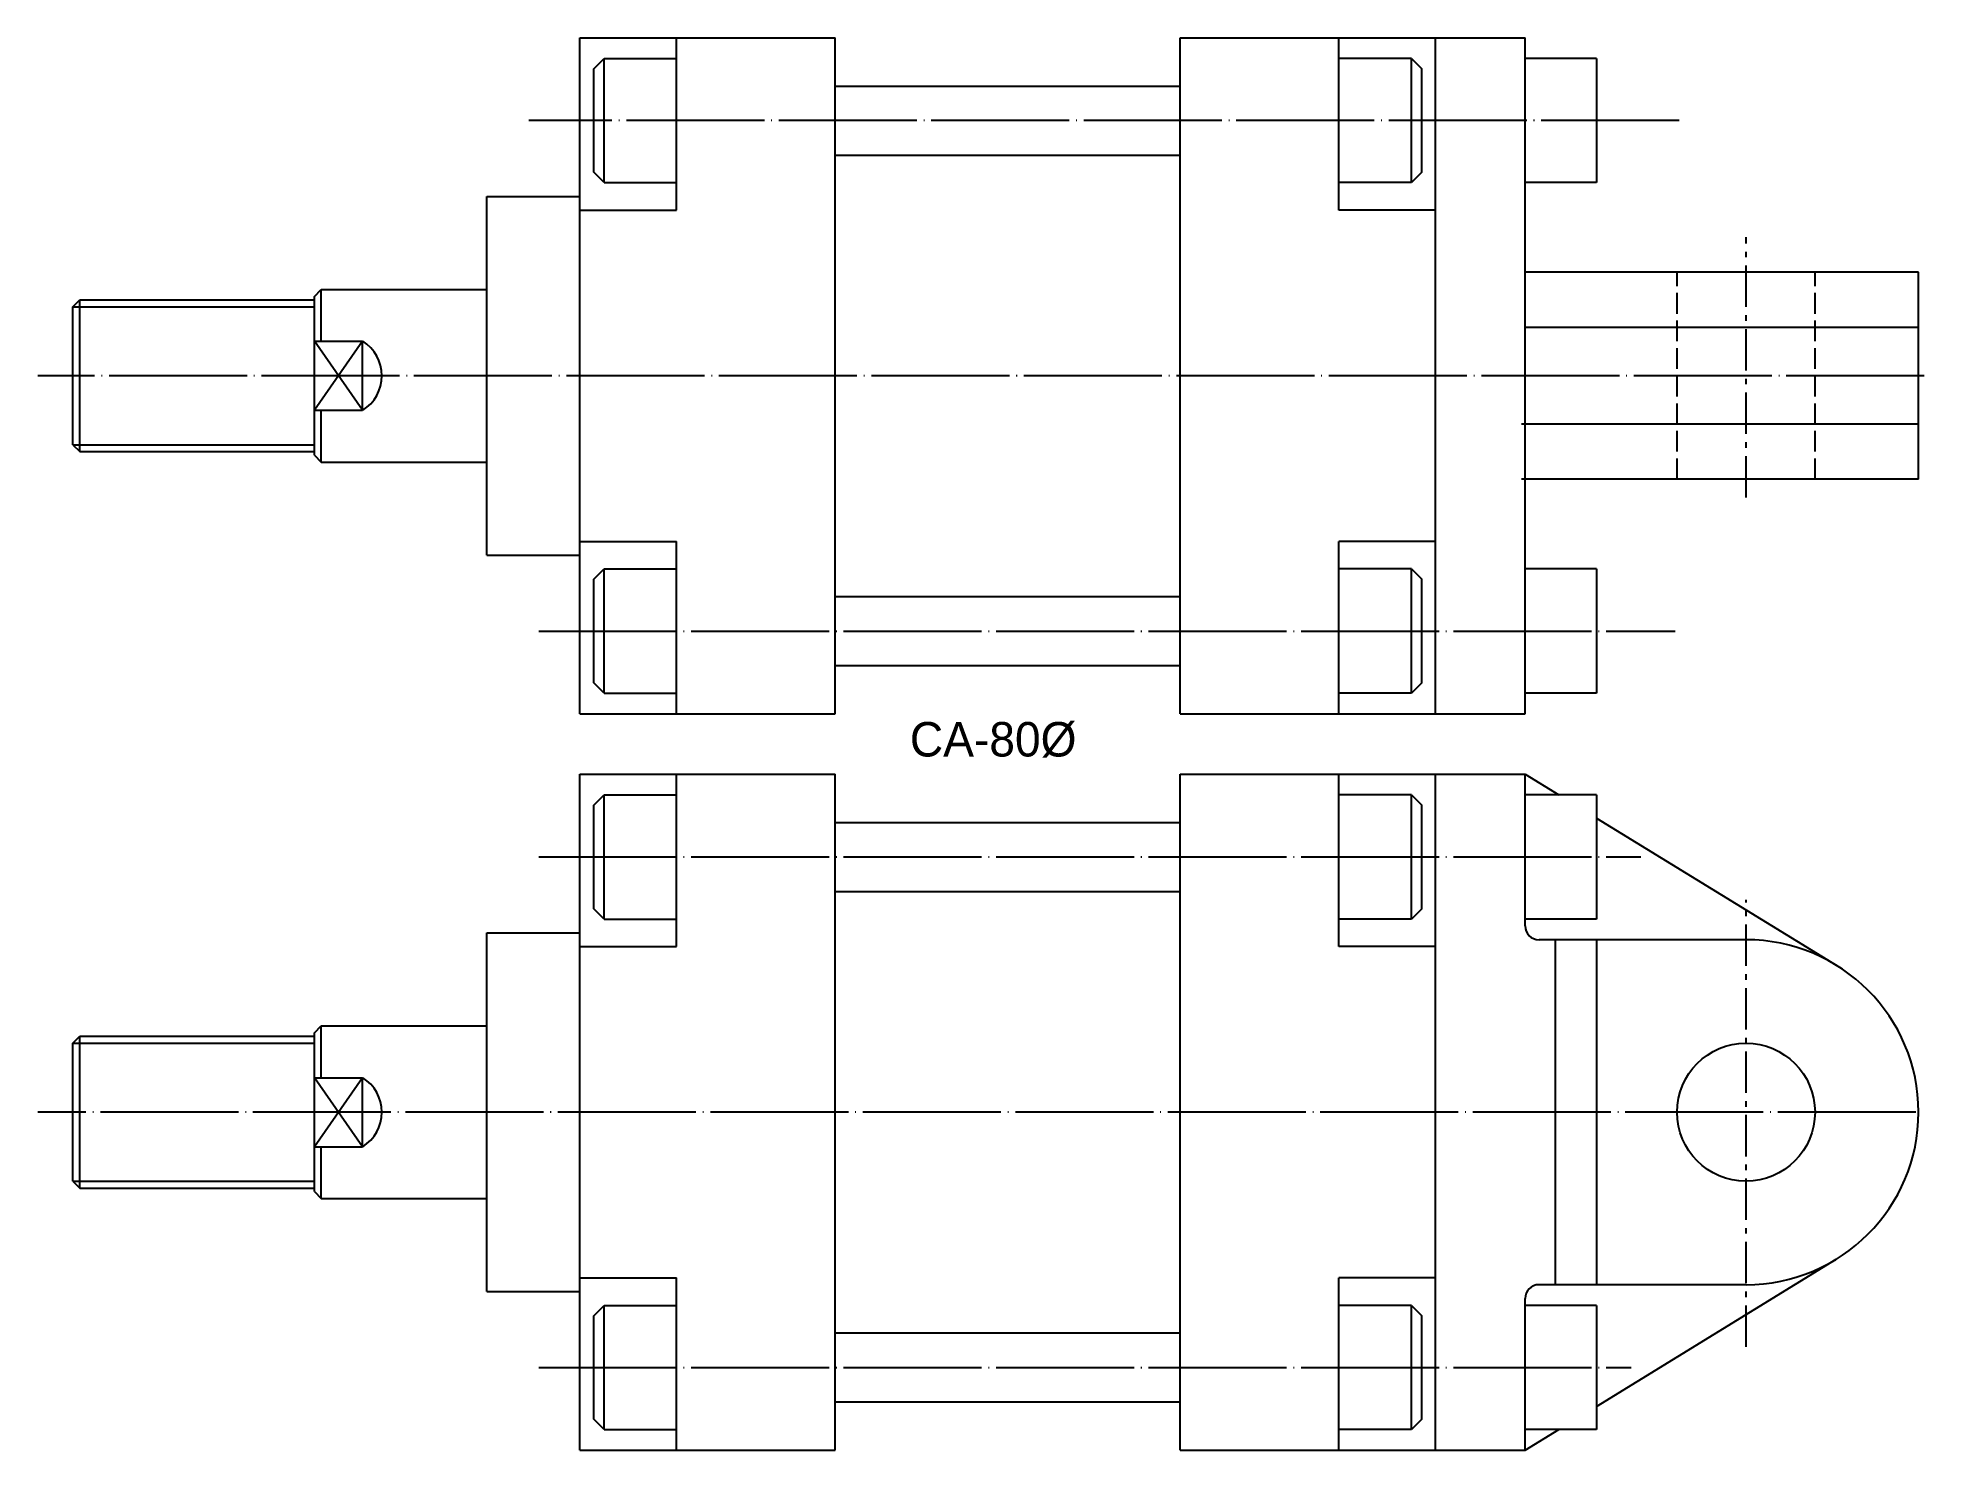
# Model space of a CAD drawing. Extents: x 56 to 330, y 52 to 256.
import ezdxf

# ---------------------------------------------------------------- set-up
doc = ezdxf.new("R2010")
doc.units = 0
doc.header["$MEASUREMENT"] = 0
for name, pattern in [('CENTER', [22, 20, -1, 0, -1]), ('DASHED', [4, 3, -1]), ('SCENTER', [9.2, 6, -1.2, 0.8, -1.2])]:
    doc.linetypes.add(name, pattern=pattern)
for name, color, linetype in [('CEN', 1, 'CENTER'), ('CON', 2, 'CONTINUOUS'), ('DAS', 3, 'DASHED'), ('SCEN', 1, 'SCENTER'), ('UTI', 7, 'CONTINUOUS')]:
    doc.layers.add(name, color=color, linetype=linetype)

msp = doc.modelspace()

# ---------------------------------------------------------------- linework, layer by layer
at = {"layer": 'CEN'}
for p, q in [((294.13, 244.45), (127.4, 244.45)), ((329.65, 207.45), (56.21, 207.45)), ((128.82, 170.45), (293.52, 170.45)), ((128.82, 137.7), (288.58, 137.7)), ((328.41, 100.7), (56.21, 100.7)), ((128.82, 63.7), (287.16, 63.7))]:
    msp.add_line(p, q, dxfattribs=at)
at = {"layer": 'CON'}
for p, q in [((134.81, 256.45), (171.81, 256.45)), ((134.81, 158.45), (134.81, 256.45)), ((148.81, 231.45), (148.81, 256.45)), ((171.81, 158.45), (171.81, 256.45)), ((221.81, 256.45), (271.81, 256.45)), ((221.81, 158.45), (221.81, 256.45)), ((244.81, 231.45), (244.81, 256.45)), ((258.81, 158.45), (258.81, 256.45)), ((271.81, 158.45), (271.81, 256.45)), ((136.81, 251.95), (138.31, 253.45)), ((136.81, 236.95), (136.81, 251.95)), ((138.31, 253.45), (148.81, 253.45)), ((138.31, 235.45), (138.31, 253.45)), ((255.31, 253.45), (244.81, 253.45)), ((255.31, 235.45), (255.31, 253.45)), ((255.31, 253.45), (256.81, 251.95)), ((256.81, 236.95), (256.81, 251.95)), ((282.16, 253.45), (271.81, 253.45)), ((282.16, 253.45), (282.16, 235.45)), ((171.81, 249.45), (221.81, 249.45)), ((171.81, 239.45), (221.81, 239.45)), ((138.31, 235.45), (136.81, 236.95)), ((138.31, 235.45), (148.81, 235.45)), ((255.31, 235.45), (244.81, 235.45)), ((256.81, 236.95), (255.31, 235.45)), ((282.16, 235.45), (271.81, 235.45)), ((121.31, 233.45), (134.81, 233.45)), ((121.31, 181.45), (121.31, 233.45)), ((134.81, 231.45), (148.81, 231.45)), ((258.81, 231.45), (244.81, 231.45)), ((328.81, 222.45), (271.92, 222.45)), ((328.81, 192.45), (328.81, 222.45)), ((96.31, 218.95), (97.31, 219.95)), ((96.31, 195.95), (96.31, 218.95)), ((97.31, 212.45), (97.31, 219.95)), ((97.31, 219.95), (121.31, 219.95)), ((61.31, 217.45), (62.31, 218.45)), ((61.31, 197.45), (61.31, 217.45)), ((62.31, 196.45), (62.31, 218.45)), ((62.31, 218.45), (96.31, 218.45)), ((328.81, 214.45), (271.92, 214.45)), ((96.31, 212.45), (103.31, 212.45)), ((103.31, 202.45), (103.31, 212.45)), ((96.31, 202.45), (103.31, 202.45)), ((97.31, 194.95), (97.31, 202.45)), ((328.81, 200.45), (271.28, 200.45)), ((61.31, 197.45), (62.31, 196.45)), ((62.31, 196.45), (96.31, 196.45)), ((96.31, 195.95), (97.31, 194.95)), ((97.31, 194.95), (121.31, 194.95)), ((328.81, 192.45), (271.28, 192.45)), ((134.81, 183.45), (148.81, 183.45)), ((148.81, 158.45), (148.81, 183.45)), ((244.81, 158.45), (244.81, 183.45)), ((258.81, 183.45), (244.81, 183.45)), ((121.31, 181.45), (134.81, 181.45)), ((136.81, 177.95), (138.31, 179.45)), ((136.81, 162.95), (136.81, 177.95)), ((138.31, 179.45), (148.81, 179.45)), ((138.31, 161.45), (138.31, 179.45)), ((255.31, 179.45), (244.81, 179.45)), ((255.31, 161.45), (255.31, 179.45)), ((255.31, 179.45), (256.81, 177.95)), ((256.81, 162.95), (256.81, 177.95)), ((282.16, 179.45), (271.81, 179.45)), ((282.16, 179.45), (282.16, 161.45)), ((171.81, 175.45), (221.81, 175.45)), ((171.81, 165.45), (221.81, 165.45)), ((138.31, 161.45), (136.81, 162.95)), ((138.31, 161.45), (148.81, 161.45)), ((255.31, 161.45), (244.81, 161.45)), ((256.81, 162.95), (255.31, 161.45)), ((282.16, 161.45), (271.81, 161.45)), ((134.81, 158.45), (171.81, 158.45)), ((221.81, 158.45), (271.81, 158.45)), ((134.81, 51.7), (134.81, 149.7)), ((134.81, 149.7), (171.81, 149.7)), ((148.81, 124.7), (148.81, 149.7)), ((171.81, 51.7), (171.81, 149.7)), ((221.81, 51.7), (221.81, 149.7)), ((221.81, 149.7), (271.81, 149.7)), ((244.81, 124.7), (244.81, 149.7)), ((258.81, 51.7), (258.81, 149.7)), ((271.81, 127.7), (271.81, 149.7)), ((271.81, 149.7), (276.7, 146.7)), ((136.81, 145.2), (138.31, 146.7)), ((136.81, 130.2), (136.81, 145.2)), ((138.31, 128.7), (138.31, 146.7)), ((138.31, 146.7), (148.81, 146.7)), ((255.31, 146.7), (244.81, 146.7)), ((255.31, 146.7), (256.81, 145.2)), ((255.31, 128.7), (255.31, 146.7)), ((256.81, 130.2), (256.81, 145.2)), ((282.16, 146.7), (271.81, 146.7)), ((282.16, 146.7), (282.16, 128.7)), ((171.81, 142.7), (221.81, 142.7)), ((282.16, 143.34), (316.9, 122)), ((171.81, 132.7), (221.81, 132.7)), ((138.31, 128.7), (136.81, 130.2)), ((138.31, 128.7), (148.81, 128.7)), ((255.31, 128.7), (244.81, 128.7)), ((256.81, 130.2), (255.31, 128.7)), ((282.16, 128.7), (271.81, 128.7)), ((121.31, 74.7), (121.31, 126.7)), ((121.31, 126.7), (134.81, 126.7)), ((134.81, 124.7), (148.81, 124.7)), ((258.81, 124.7), (244.81, 124.7)), ((303.81, 125.7), (273.81, 125.7)), ((276.16, 125.7), (276.16, 75.7)), ((282.16, 125.7), (282.16, 75.7)), ((96.31, 112.2), (97.31, 113.2)), ((96.31, 89.2), (96.31, 112.2)), ((97.31, 113.2), (121.31, 113.2)), ((97.31, 105.7), (97.31, 113.2)), ((61.31, 110.7), (62.31, 111.7)), ((61.31, 90.7), (61.31, 110.7)), ((62.31, 111.7), (96.31, 111.7)), ((62.31, 89.7), (62.31, 111.7)), ((96.31, 105.7), (103.31, 105.7)), ((103.31, 95.7), (103.31, 105.7)), ((96.31, 95.7), (103.31, 95.7)), ((97.31, 88.2), (97.31, 95.7)), ((61.31, 90.7), (62.31, 89.7)), ((62.31, 89.7), (96.31, 89.7)), ((96.31, 89.2), (97.31, 88.2)), ((97.31, 88.2), (121.31, 88.2)), ((282.16, 58.05), (316.9, 79.39)), ((134.81, 76.7), (148.81, 76.7)), ((148.81, 51.7), (148.81, 76.7)), ((258.81, 76.7), (244.81, 76.7)), ((244.81, 51.7), (244.81, 76.7)), ((121.31, 74.7), (134.81, 74.7)), ((303.81, 75.7), (273.81, 75.7)), ((136.81, 71.2), (138.31, 72.7)), ((136.81, 56.2), (136.81, 71.2)), ((138.31, 54.7), (138.31, 72.7)), ((138.31, 72.7), (148.81, 72.7)), ((255.31, 72.7), (244.81, 72.7)), ((255.31, 72.7), (256.81, 71.2)), ((255.31, 54.7), (255.31, 72.7)), ((256.81, 56.2), (256.81, 71.2)), ((271.81, 51.7), (271.81, 73.7)), ((282.16, 72.7), (271.81, 72.7)), ((282.16, 72.7), (282.16, 54.7)), ((171.81, 68.7), (221.81, 68.7)), ((171.81, 58.7), (221.81, 58.7)), ((138.31, 54.7), (136.81, 56.2)), ((138.31, 54.7), (148.81, 54.7)), ((255.31, 54.7), (244.81, 54.7)), ((256.81, 56.2), (255.31, 54.7)), ((282.16, 54.7), (271.81, 54.7)), ((271.81, 51.7), (276.7, 54.7)), ((134.81, 51.7), (171.81, 51.7)), ((221.81, 51.7), (271.81, 51.7))]:
    msp.add_line(p, q, dxfattribs=at)
msp.add_circle((303.81, 100.7), 10, dxfattribs=at)
for centre, radius, start, end in [((100.22, 207.45), 5.88, 301.7811, 58.2189), ((273.81, 127.7), 2, 180, 270), ((303.81, 100.7), 25, 270, 90), ((100.22, 100.7), 5.88, 301.7811, 58.2189), ((273.81, 73.7), 2, 90, 180)]:
    msp.add_arc(centre, radius, start, end, dxfattribs=at)
at = {"layer": 'DAS'}
for p, q in [((293.81, 192.45), (293.81, 222.45)), ((313.81, 192.45), (313.81, 222.45))]:
    msp.add_line(p, q, dxfattribs=at)
at = {"layer": 'SCEN'}
for p, q in [((303.81, 189.82), (303.81, 227.56)), ((303.81, 66.7), (303.81, 131.47))]:
    msp.add_line(p, q, dxfattribs=at)
at = {"layer": 'UTI'}
for p, q in [((61.31, 217.45), (96.31, 217.45)), ((103.31, 202.45), (96.31, 212.45)), ((103.31, 212.45), (96.31, 202.45)), ((61.31, 197.45), (96.31, 197.45)), ((61.31, 110.7), (96.31, 110.7)), ((103.31, 105.7), (96.31, 95.7)), ((103.31, 95.7), (96.31, 105.7)), ((61.31, 90.7), (96.31, 90.7))]:
    msp.add_line(p, q, dxfattribs=at)

# ---------------------------------------------------------------- texts
msp.add_text('CA-80%%C', height=5, dxfattribs=at).set_placement((182.62, 152.26))

doc.saveas('drawing.dxf')
